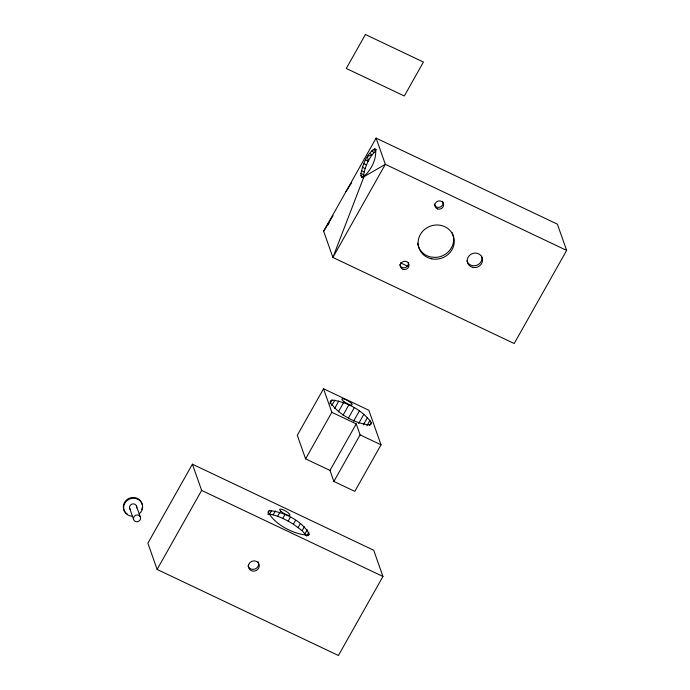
<?xml version="1.0" encoding="UTF-8"?>
<svg xmlns="http://www.w3.org/2000/svg" width="690" height="690" viewBox="0 0 690 690"><rect width="100%" height="100%" fill="white"/><g stroke="black" fill="none" stroke-linecap="round" stroke-linejoin="round"><path stroke-width="1.03" d="M371.255 422.539L371.065 424.152L369.486 424.971C354.565 423.177 339.04 414.802 330.26 402.512L330.458 400.89L332.037 400.071C346.958 401.865 362.474 410.24 371.255 422.539L369.685 425.325M360.948 173.509C362.914 164.496 366.494 154.06 374.567 148.919L375.584 149.273C376.74 159.407 370.754 171.37 362.535 177.313L361.508 176.959L360.974 175.657L360.948 173.509L363.656 174.794L363.682 176.951L360.974 175.657M363.656 174.794C365.277 165.954 369.236 157.027 375.843 150.817L373.135 149.532M323.653 231.228L376.102 138.104L557.399 224.172L566.637 250.401L514.197 343.525L332.89 257.456L323.653 231.228L333.037 215.651M192.407 464.18L147.884 543.202L157.122 569.44L338.419 655.5L382.95 576.469L373.713 550.241L192.407 464.18L201.644 490.409L382.95 576.469M157.122 569.44L201.644 490.409M323.532 388.746L297.304 435.304L305.601 458.859L329.993 470.433L333.874 481.439L354.798 491.366L381.027 444.809L368.857 410.265L323.532 388.746L331.83 412.301L356.23 423.876L360.102 434.881L381.027 444.809M267.936 512.963L269.238 510.652C283.211 511.411 302.988 521.312 309.137 534.112L308.266 535.656M329.941 403.788L332.037 400.071M267.884 514.421L269.523 514.248L271.696 510.402M331.743 405.677L334.892 400.096M269.523 514.248L273.137 514.852L275.301 510.997M305.601 458.859L331.83 412.301M334.633 408.411L338.833 400.968M273.137 514.852L277.647 516.267L279.821 512.411M338.333 411.939L343.586 402.624M277.647 516.267L282.771 518.397L284.936 514.542M343.051 415.199L348.821 404.961M282.771 518.397L288.135 521.097L290.309 517.241M348.424 418.054L354.194 407.807M308.879 532.266L306.705 536.113L302.151 530.67L293.388 524.184L295.562 520.329M353.556 421.219L359.326 410.981M329.993 470.433L356.23 423.876M298.175 527.453L300.34 523.598M358.636 423.565L363.88 414.25M302.151 530.67L304.325 526.815M363.345 424.859L367.546 417.416M333.874 481.439L360.102 434.881M305.066 533.629L307.231 529.773M366.908 425.825L370.056 420.236M345.914 191.708L351.607 182.738M327.698 224.88L328.854 223.068M327.724 225.009L328.889 223.224M269.238 510.652L268.099 511.747C274.249 524.547 294.026 534.448 307.999 535.207L309.137 534.112M374.567 148.919L376.369 149.773M371.393 151.067L374.101 152.352M369.461 153.43L372.169 154.715L367.46 156.449L368.244 161.21L365.536 159.916M566.637 250.401L385.339 164.341L376.102 138.104M363.82 163.608L366.528 164.901M362.423 167.273L365.131 168.558M361.439 170.646L364.156 171.931M361.508 176.959L363.32 177.813M400.45 262.795L408.221 266.487M288.135 521.097L293.388 524.184M258.026 561.686L258.431 562.54A5.486 5.115 -19.4 0 1 254.748 569.086A5.486 5.115 -19.4 0 1 247.986 565.878M140.45 517.241L140.07 516.456A3.605 3.364 -19.4 0 0 133.532 517.69L133.429 518.578A3.605 3.364 -19.4 0 0 137.569 521.666A3.605 3.364 -19.4 0 0 140.45 517.241L136.163 505.347A3.605 3.364 -19.4 0 0 129.617 506.581L129.522 507.469A3.605 3.364 -19.4 0 0 130.626 509.789M129.668 508.332L133.575 519.441M481.646 256.197A7.737 7.21 -19.4 0 1 476.436 265.426A7.737 7.21 -19.4 0 1 466.906 260.906M442.644 201.394A4.425 4.123 -19.4 0 1 439.866 207.181A4.425 4.123 -19.4 0 1 434.295 204.067M451.941 232.409A18.207 16.974 -19.4 0 1 435.864 257.387L431.181 257.077A18.207 16.974 -19.4 0 1 418.468 246.572M418.183 245.735A18.207 16.974 -19.4 0 1 417.623 243.13M408.394 262.864A4.425 4.123 -19.4 0 1 404.659 267.711A4.425 4.123 -19.4 0 1 399.7 264.382M132.092 516.258A9.6 8.953 -19.4 0 1 124.217 504.373A9.6 8.953 -19.4 0 1 138.725 499.733A9.6 8.953 -19.4 0 1 139.087 514.016M142.192 507.831A9.6 8.953 -19.4 0 1 141.726 509.367M127.219 513.998A9.6 8.953 -19.4 0 1 127.874 498.991A9.6 8.953 -19.4 0 1 142.252 504.7M136.534 506.141A3.605 3.364 -19.4 0 1 136.586 507.892M248.547 564.989L248.391 566.335A5.486 5.115 -19.4 0 0 254.67 571.035A5.486 5.115 -19.4 0 0 259.061 564.317L258.483 563.109A5.486 5.115 -19.4 0 0 248.547 564.989M363.958 176.7L332.89 257.456L385.339 164.341L363.958 176.7M365.415 34.5L346.285 68.457L404.314 95.996L423.436 62.048L365.415 34.5M473.09 267.461A7.737 7.21 -19.4 0 0 482.267 257.974A7.737 7.21 -19.4 0 0 469.338 255.541A7.737 7.21 -19.4 0 0 473.09 267.461M403.029 269.316A4.425 4.123 -19.4 0 0 409.023 264.641A4.425 4.123 -19.4 0 0 401.977 262.235A4.425 4.123 -19.4 0 0 403.029 269.316M437.676 208.958A4.425 4.123 -19.4 0 0 443.592 204.197A4.425 4.123 -19.4 0 0 436.494 201.903A4.425 4.123 -19.4 0 0 437.676 208.958M431.802 258.853A18.207 16.974 -19.4 0 0 453.563 236.661A18.207 16.974 -19.4 0 0 423.194 230.745A18.207 16.974 -19.4 0 0 431.802 258.853M280.821 511.221A5.865 1.449 29.4 0 0 289.653 515.37A5.865 1.449 29.4 0 0 284.056 510.229A5.865 1.449 29.4 0 0 280.821 511.221M343.853 401.537A5.865 1.449 29.4 0 0 352.142 404.771A5.865 1.449 29.4 0 0 345.112 399.363A5.865 1.449 29.4 0 0 343.853 401.537"/></g></svg>
